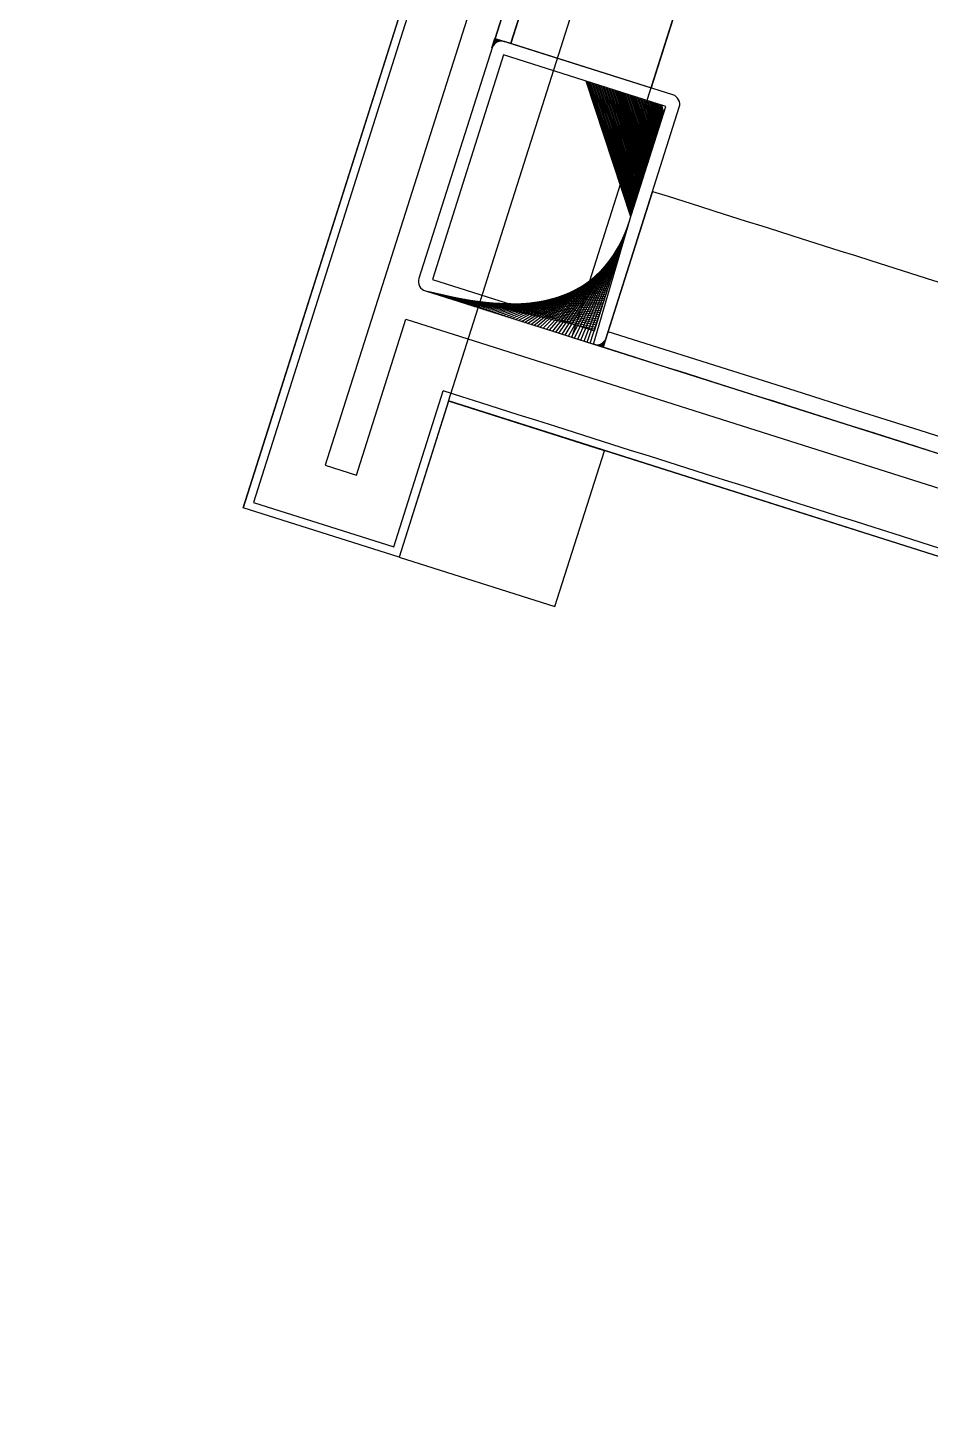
# Model space of a CAD drawing. Header units: inches. Extents: x 0 to 1813292486, y 0 to 3473589894.
# Drawn here: x 600435424.6 to 600435700.4, y 3473225402.2 to 3473225827.2 of the extents above; entities that cross this region are included whole.
import ezdxf

# ---------------------------------------------------------------- set-up
doc = ezdxf.new("R2010")
doc.units = ezdxf.units.IN
doc.header["$LTSCALE"] = 1000
doc.header["$MEASUREMENT"] = 0
doc.linetypes.add('AX-MALL-WALL-P02-QT$0$DASHED', pattern=[0.75, 0.5, -0.25])
doc.linetypes.add('AX-MALL-WALL-P02-QT$0$HIDDENX2', pattern=[0.75, 0.5, -0.25])
for name, color, linetype in [('A-Anno-Note', 241, 'Continuous'), ('AX-MALL-P02-200$0$A-Anno-Note', 241, 'Continuous'), ('AX-MALL-WALL-P02$0$A-Anno-Note', 241, 'Continuous'), ('AX-MALL-WALL-P02-QT$0$A-Anno-Note', 241, 'Continuous'), ('AX-MALL-WALL-P02-QT$0$A-Detl-Fine', 152, 'Continuous'), ('AX-MALL-WALL-P02-QT$0$A-Detl-Patt', 8, 'Continuous'), ('AX-MALL-WALL-P02-QT$0$A-Detl-Thin', 131, 'Continuous'), ('AX-MALL-WALL-P02-QT$0$AP', 3, 'Continuous'), ('AX-MALL-WALL-P02-QT$0$DASH', 8, 'AX-MALL-WALL-P02-QT$0$DASHED'), ('AX-MALL-WALL-P02-QT$0$STSF', 2, 'Continuous')]:
    doc.layers.add(name, color=color, linetype=linetype)

# ---------------------------------------------------------------- blocks, each defined once
blk = doc.blocks.new('AX-MALL-WALL-P02-QT$0$tj')
at = {"layer": 'AX-MALL-WALL-P02-QT$0$A-Detl-Patt'}
h = blk.add_hatch(dxfattribs=at)
h.set_pattern_fill('STEEL', color=256, scale=100.0000000000001, angle=50.43183869082386)
h.set_pattern_definition([(75.00000000004839, (-14278.19445574284, 156289.8254051208), (-153.3407249234246, 41.08752340989569), []), (75.00000000004839, (-14317.88195610046, 156358.5661673546), (-153.3407249234246, 41.08752340989569), [])])
edge = h.paths.add_edge_path()
edge.add_line((88101.273016572, 47666.64152574539), (87883.93542659283, 47459.84604215622))
edge.add_line((87883.93542659283, 47459.84604215622), (91571.54751467705, 43584.64122533798))
edge.add_arc((262949.389629302, 558937.705083496), 543101.4133620498, 251.6057364187558, 260.0288666978238)
edge.add_arc((172180.8466627672, -2862.146247219684), 27099.9982179492, 64.7128659603706, 96.9316049602786, ccw=False)
edge.add_arc((262948.9730309481, 558936.3205539446), 543099.9677998082, 261.6155114784545, 271.7251478115656)
edge.add_line((279298.9759148359, 16082.51663446426), (279298.9759315252, 16382.65274763107))
edge.add_arc((262948.9742454757, 558936.3204835369), 542799.9676941936, 261.62020364125146, 271.7261014454634, ccw=False)
edge.add_arc((172180.8456921196, -2862.14609140989), 27400.00151046549, 64.80631838577902, 96.83815911678944)
edge.add_arc((262949.394896181, 558937.7037490648), 542801.4137571028, 251.6136389015772, 260.02417327084333, ccw=False)
edge.add_line((91737.26096642017, 43845.69257831573), (88101.273016572, 47666.64152574539))
blk.add_lwpolyline([(88103.03003954887, 47737.33037519455), (87813.24658572674, 47461.60306501389), (91543.92713344097, 43541.13421487808, 0.03677856867194786), (168908.9495433569, 23989.2463850975, -0.1416543586965341), (183742.0972260237, 21592.70785188675, 0.04416604653312874), (279348.9759123325, 16034.00206041336), (279348.9759345055, 16434.18465709686, -0.04414427716130016), (183859.0483468771, 21979.79425859451, 0.1405450684183163), (168919.8474783897, 24393.46752309799, -0.03670519880877311), (91764.87840116024, 43889.20268630981), (88103.03007543087, 47737.33033752441)], format="xyb", dxfattribs=at)
blk.add_lwpolyline([(88101.273016572, 47666.64152574539), (87883.93542659283, 47459.84604215622), (91571.54751467705, 43584.64122533798, 0.0367693963449814), (168910.2986617088, 24039.77597379684, -0.1415142461245126), (183756.7420067787, 21641.08926153183, 0.04414024362697595), (279298.9759148359, 16082.51663446426), (279298.9759315252, 16382.65274763107, -0.04412389944666065), (183844.4648458958, 21931.40288829803, 0.1406825130026793), (168918.4574091434, 24342.94360637665, -0.03671436212623864), (91737.26096642017, 43845.69257831573)], format="xyb", close=True, dxfattribs=at)
blk = doc.blocks.new('AX-MALL-WALL-P02-QT$0$jjzx2')
at = {"layer": 'AX-MALL-WALL-P02-QT$0$A-Detl-Fine'}
for points in [[(114151.3195661306, -112141.065861702), (114075.8214976788, -112379.3934378624), (113694.4643644094, -112258.430662632), (113770.1389122009, -112020.1590628624)], [(114122.7202552557, -112132.0060925484), (114056.2853109837, -112341.7237653732), (113732.1412671804, -112238.9084253311), (113798.7315062284, -112029.2400097847)]]:
    blk.add_lwpolyline(points, dxfattribs=at)
blk.add_lwpolyline([(113679.3471010923, -112306.0905866623), (113727.0070251226, -112321.2078504562), (113742.1242884398, -112273.5479269028), (113694.4643646479, -112258.4306631088)], close=True, dxfattribs=at)
blk = doc.blocks.new('AX-MALL-WALL-P02-QT$0$A$C6CC60B3C')
at = {"color": 3, "ltscale": 10}
blk.add_lwpolyline([(482.763279998675, 129.6881637573242), (560.6843095663935, -160.0157053805888), (512.4003345370293, -173.0025427918881), (499.4243935756385, -124.6996698845178), (113.0404316671193, -228.4967170655727), (126.0123709011823, -276.7846929915249), (77.7243943978101, -289.7566354162991), (0, 0)], dxfattribs=at)
blk = doc.blocks.new('AX-MALL-WALL-P02-QT$0$A$C0A3C523D')
at = {"ltscale": 10}
h = blk.add_hatch(color=1, dxfattribs=at)
h.dxf.hatch_style = 1
edge = h.paths.add_edge_path()
edge.add_line((0.0004308894276618958, -2.999999966472387), (0, 0))
edge.add_line((0, 0), (2.999999966472387, 0.0004308857023715973))
edge.add_arc((3.000430852174224, -2.999569077044725), 2.999999993690845, 90.00822931076819, 180.0082293819262)
at = {"color": 1, "ltscale": 10}
blk.add_lwpolyline([(0.0004308894276618958, -2.999999966472387), (0, 0), (2.999999966472387, 0.0004308857023715973, 0.4142135627368514), (0.0004308894276618958, -2.999999966472387, -1.000143640125766)], format="xyb", dxfattribs=at)
blk = doc.blocks.new('AX-MALL-WALL-P02-QT$0$A$C65FC2876')
at = {"color": 6, "ltscale": 10, "xscale": -1, "rotation": 180.0164587668468}
blk.add_blockref('AX-MALL-WALL-P02-QT$0$A$C0A3C523D', (0, 0), dxfattribs=at)
blk = doc.blocks.new('AX-MALL-WALL-P02-QT$0$500C')
h = blk.add_hatch()
h.set_pattern_fill('ANSI32', color=6, scale=0.9999999999999997, angle=71.54704075356716)
h.set_pattern_definition([(298.2872825386875, (-16059828.5787534, -4297210.977292671), (4.193774447636046, 2.256914294419494), []), (298.2872825386875, (-16059829.22437371, -4297213.127523188), (4.193774447636046, 2.256914294419494), [])])
edge = h.paths.add_edge_path()
edge.add_line((-28.72854615189135, -210.5988791044801), (22.99042301438749, -226.1278271824121))
edge.add_arc((23.85314235463738, -223.2545511145145), 2.999999999999997, 253.2872825386875, 343.2872825386875)
edge.add_line((26.72641842626035, -224.1172704491764), (48.0068287551403, -153.2431275192648))
edge.add_arc((45.13355268351734, -152.3804081846029), 2.999999999999997, 343.2872825386867, 433.2872825386867)
edge.add_line((45.99627202190459, -149.5071321148425), (-5.722697144374251, -133.9781840369105))
edge.add_arc((-6.585416486486793, -136.8514601066709), 2.999999999999997, 73.28728253868752, 163.2872825386875)
edge.add_line((-9.45869254693389, -135.9887407682836), (-30.73910287581384, -206.8628836981952))
edge.add_arc((-27.86582680977881, -207.7256030291319), 2.999999999999997, 163.2872825386868, 253.2872825386868)
h.paths.add_polyline_path([(23.18295677751303, -222.0092193074524), (-26.62049500830472, -207.0554174687713), (-5.915230894461274, -138.0967918932438), (43.88822088204324, -153.0505937561393)])
at = {"layer": 'AX-MALL-WALL-P02-QT$0$AP'}
for p, q in [((0, 0), (-83.3942298348993, -277.7220756243914)), ((2.394210098311305, -0.7193638570606709), (-80.28047047555447, -276.0463037807494)), ((19.15360855683684, -5.754889156669378), (-58.48410229757428, -264.3159167058766)), ((-48.90815678238869, -267.1894078906626), (-34.54590698704123, -219.3597938865423)), ((-34.54590698704123, -219.3597938865423), (353.4067084528506, -335.8158203642815)), ((-37.1794222202152, -288.9798028189689), (-22.79996508918703, -241.092884413898)), ((-58.48410229757428, -264.3159167058766), (-48.90815678238869, -267.1894078906626)), ((-80.28047047555447, -276.0463037807494), (-37.1794222202152, -288.9798028189689)), ((-35.50388870947063, -292.0927163790911), (-83.3942298348993, -277.7220756243914))]:
    blk.add_line(p, q, dxfattribs=at)
blk.add_lwpolyline([(347.6493687648326, -354.9692284148186), (-21.10058393515646, -244.1263797897846), (-35.50388870947063, -292.0927163790911)], dxfattribs=at)
blk.add_arc((-249916.0860368554, -832929.8523167521), 869377.4897438963, 73.26994203399087, 73.29528541694225, dxfattribs=at)
at = {"layer": 'AX-MALL-WALL-P02-QT$0$DASH', "color": 8, "linetype": 'AX-MALL-WALL-P02-QT$0$HIDDENX2', "ltscale": 20}
for points in [[(33.56233680061996, -10.08804545179009), (-3.808990113437176, -134.5527866911143)], [(-3.789366042241454, -134.5167865362018), (33.58198586665094, -10.09427624940872)]]:
    blk.add_lwpolyline(points, dxfattribs=at)
blk.add_lwpolyline([(333.7753345370293, -314.2517844103277, 8.805785796117746e-05), (27.30207003466785, -222.2000698763877, 8.805785796117746e-05)], format="xyb", dxfattribs=at)
at = {"layer": 'AX-MALL-WALL-P02-QT$0$STSF'}
blk.add_line((40.24286013655365, -179.1009287592024), (25.86420447006822, -226.9888633545488), dxfattribs=at)
for points in [[(-8.597783543169498, -133.1149211321026), (39.29015085473657, -147.4935767576098), (76.66014113277197, -23.03328720852733), (28.77354336902499, -8.650179885327816), (-8.597783543169498, -133.1149211321026)], [(-8.57789108529687, -133.0780273154378), (28.79332714155316, -8.655962137505412), (76.6799146682024, -23.03910275176167), (39.30735938809812, -147.4656194988638)]]:
    blk.add_lwpolyline(points, dxfattribs=at)
blk.add_lwpolyline([(-28.72854615189135, -210.5988791044801), (22.99042301811278, -226.1278271842748, 0.414213562373095), (26.72641842626035, -224.1172704491764), (48.00682876072824, -153.2431275174022, 0.414213562373095), (45.99627202190459, -149.5071321148425), (-5.722697142511606, -133.9781840480864, 0.414213562373095), (-9.45869254693389, -135.9887407682836), (-30.73910286463797, -206.8628836981952, 0.414213562373095)], format="xyb", close=True, dxfattribs=at)
blk.add_lwpolyline([(-26.62049500830472, -207.0554174687713), (23.18295677937567, -222.0092193055898), (43.88822088390589, -153.0505937542766), (-5.915230901911855, -138.0967918932438)], close=True, dxfattribs=at)
for points in [[(40.24286014027894, -179.1009287647903, -8.805580724741012e-05), (346.7241675164551, -271.1550590358675)], [(332.3365753106773, -319.0403094552457, 8.805808583073339e-05), (25.86420446448028, -226.9888633433729, 8.805808583073339e-05)]]:
    blk.add_lwpolyline(points, format="xyb", dxfattribs=at)
at = {"color": 6, "ltscale": 10, "xscale": -1}
for p, rotation in [((-8.675116529688239, -133.1454321537167), 163.2968720435208), ((25.86420446448028, -226.9888633433729), 343.296872043521)]:
    blk.add_blockref('AX-MALL-WALL-P02-QT$0$A$C65FC2876', p, dxfattribs=dict(at, rotation=rotation))
blk = doc.blocks.new('AX-MALL-WALL-P02-QT$0$mqst2')
at = {"color": 6, "ltscale": 10, "rotation": 327.3669230823822}
blk.add_blockref('AX-MALL-WALL-P02-QT$0$A$C6CC60B3C', (221991.2053457499, -21307.61907482147), dxfattribs=at)
at = {"color": 6, "rotation": 359.1199341051212}
blk.add_blockref('AX-MALL-WALL-P02-QT$0$500C', (221988.0813158751, -21317.14793872833), dxfattribs=at)
blk = doc.blocks.new('AX-MALL-WALL-P02-QT')
at = {"layer": 'AX-MALL-WALL-P02-QT$0$A-Anno-Note'}
for name, p, rotation in [('AX-MALL-WALL-P02-QT$0$mqst2', (600052179.2710491, 3473232742.396311), 339.5681613092181), ('AX-MALL-WALL-P02-QT$0$jjzx2', (600185298.4270658, 3473279938.045597), 339.5681613092246)]:
    blk.add_blockref(name, p, dxfattribs=dict(at, rotation=rotation))
at = {"layer": 'AX-MALL-WALL-P02-QT$0$A-Detl-Thin', "rotation": 339.5681613091762}
blk.add_blockref('AX-MALL-WALL-P02-QT$0$tj', (600144118.6961328, 3473128496.287411), dxfattribs=at)
blk = doc.blocks.new('AX-MALL-WALL-P02')
at = {"layer": 'AX-MALL-WALL-P02$0$A-Anno-Note'}
blk.add_blockref('AX-MALL-WALL-P02-QT', (0, 0), dxfattribs=at)
blk = doc.blocks.new('AX-MALL-P02-200')
at = {"layer": 'AX-MALL-P02-200$0$A-Anno-Note'}
blk.add_blockref('AX-MALL-WALL-P02', (0, 0), dxfattribs=at)

msp = doc.modelspace()

# ---------------------------------------------------------------- block references
at = {"layer": 'A-Anno-Note', "rotation": 20.43183869077545}
msp.add_blockref('AX-MALL-P02-200', (1250392458.527329, 9048125.682563305), dxfattribs=at)

doc.saveas('drawing.dxf')
